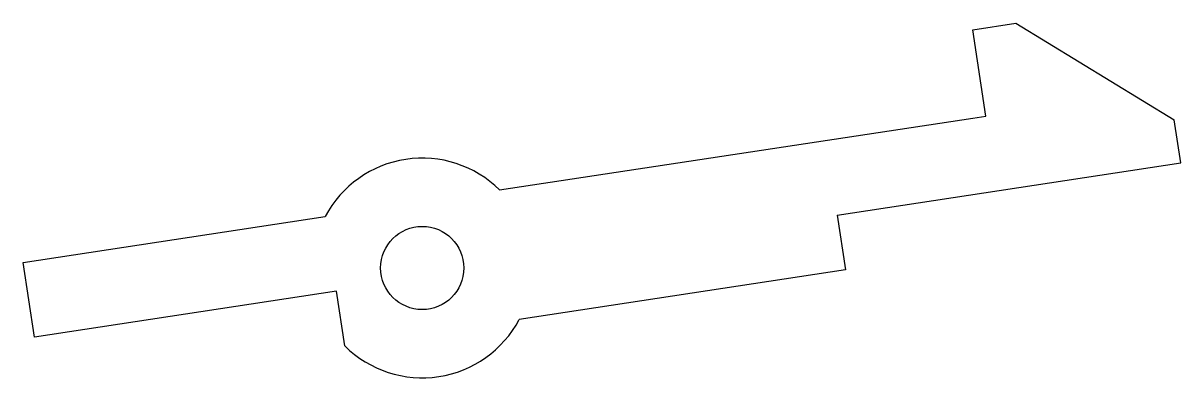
# Model space of a CAD drawing. Header units: millimetres. Extents: x -46 to 86, y -417 to -376.
import ezdxf

# ---------------------------------------------------------------- set-up
doc = ezdxf.new("R2010")
doc.units = ezdxf.units.MM
doc.layers.add('Binder013', color=7, linetype='CONTINUOUS')

msp = doc.modelspace()

# ---------------------------------------------------------------- linework, layer by layer
at = {"layer": 'Binder013'}
for p, q in [((62.5225, -376.72, -12.7), (67.4657, -375.969, -12.7)), ((67.4657, -375.969, -12.7), (85.6048, -387.023, -12.7)), ((64.0247, -386.606, -12.7), (62.5225, -376.72, -12.7)), ((8.31397, -395.072, -12.7), (62.5418, -386.832, -12.7)), ((62.5418, -386.832, -12.7), (64.0247, -386.606, -12.7)), ((86.356, -391.967, -12.7), (85.6048, -387.023, -12.7)), ((46.985, -397.949, -12.7), (86.356, -391.967, -12.7)), ((-46.2597, -403.364, -12.7), (-11.6569, -398.106, -12.7)), ((46.985, -397.949, -12.7), (47.939, -404.227, -12.7)), ((-44.9596, -411.92, -12.7), (-46.2597, -403.364, -12.7)), ((47.939, -404.227, -12.7), (10.568, -409.906, -12.7)), ((-10.3568, -406.662, -12.7), (-44.9596, -411.92, -12.7)), ((-9.40281, -412.94, -12.7), (-10.3568, -406.662, -12.7))]:
    msp.add_line(p, q, dxfattribs=at)
msp.add_circle((-0.544419, -404.006), 4.7625, dxfattribs=at)
for start, end in [(45.2445, 152.036), (-134.755, -27.9641)]:
    msp.add_arc((-0.544419, -404.006, -12.7), 12.5815, start, end, dxfattribs=at)

doc.saveas('drawing.dxf')
